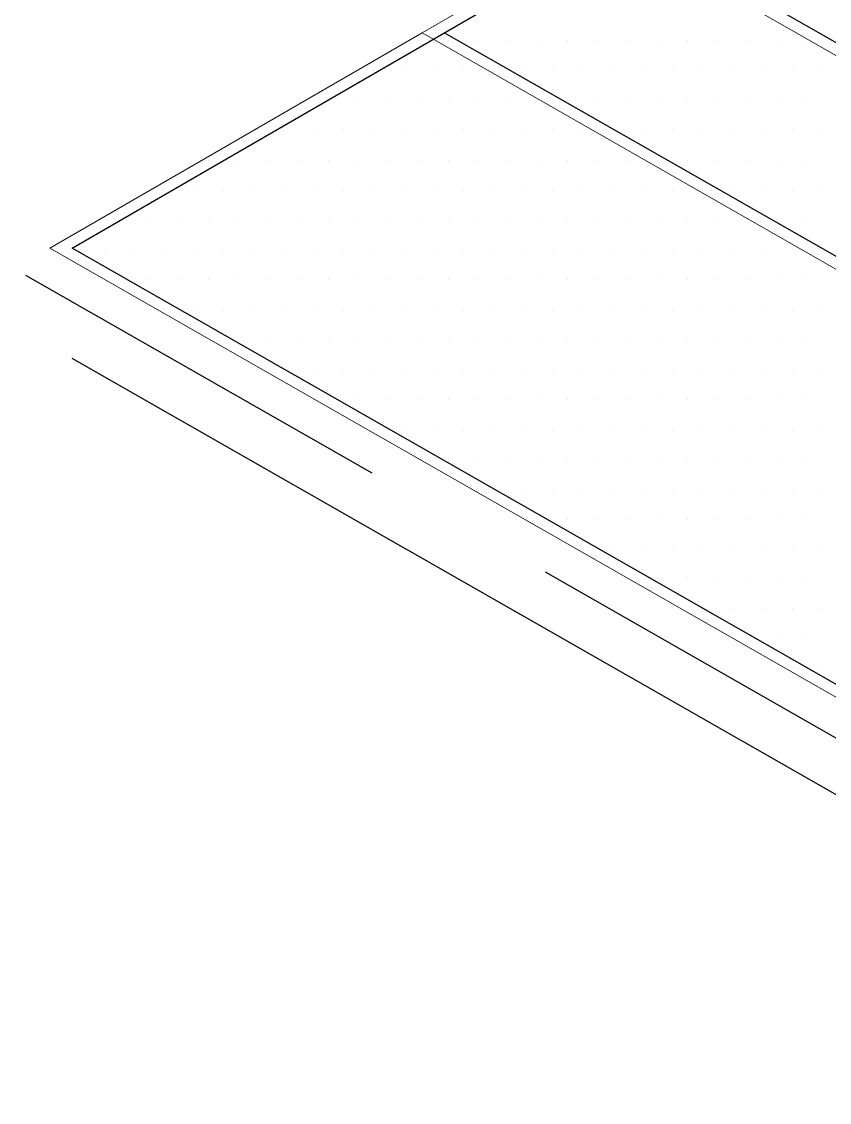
# Model space of a CAD drawing. Header units: inches. Extents: x -17.6 to 82.3, y -15.1 to 23.2.
# Drawn here: x 4.239 to 4.745, y 15.035 to 15.713 of the extents above; entities that cross this region are included whole.
import ezdxf

# ---------------------------------------------------------------- set-up
doc = ezdxf.new("R2010")
doc.units = ezdxf.units.IN
doc.header["$MEASUREMENT"] = 0
doc.linetypes.add('AI-Linetype-13', pattern=[0.375113, 0.250075, -0.125038])
for name, color, linetype, lineweight in [('.ATI-HATCH', 7, 'Continuous', 0), ('G-ANNO-TTLB', 7, 'Continuous', 0), ('TYVEK', 7, 'Continuous', 0)]:
    doc.layers.add(name, color=color, linetype=linetype, lineweight=lineweight)

# ---------------------------------------------------------------- blocks, each defined once
blk = doc.blocks.new('Block_363')
at = {"layer": '.ATI-HATCH'}
for points, knots in [([(4.60639, 15.77347), (4.60639, 15.77347), (4.48972, 15.70597), (4.48972, 15.70597), (4.48972, 15.70597), (5.49583, 15.13139), (5.49583, 15.13139), (5.49583, 15.13139), (5.50583, 15.25986), (5.50583, 15.25986), (5.50583, 15.25986), (4.60639, 15.77347), (4.60639, 15.77347)], [0, 0, 0, 0, 1, 1, 1, 2, 2, 2, 3, 3, 3, 4, 4, 4, 4]), ([(5.49583, 15.13139), (5.49583, 15.13139), (4.48972, 15.70597), (4.48972, 15.70597), (4.48972, 15.70597), (4.37306, 15.63847), (4.37306, 15.63847), (4.37306, 15.63847), (4.25639, 15.57097), (4.25639, 15.57097), (4.25639, 15.57097), (6.12361, 14.50472), (6.12361, 14.50472), (6.12361, 14.50472), (6.35694, 14.63972), (6.35694, 14.63972), (6.35694, 14.63972), (6.09625, 14.78861), (6.09625, 14.78861), (6.09625, 14.78861), (5.49583, 15.13139), (5.49583, 15.13139)], [0, 0, 0, 0, 1, 1, 1, 2, 2, 2, 3, 3, 3, 4, 4, 4, 5, 5, 5, 6, 6, 6, 7, 7, 7, 7])]:
    blk.add_open_spline(points, degree=3, knots=knots, dxfattribs=at)
at = {"layer": '.ATI-HATCH', "color": 5, "lineweight": 0, "true_color": 0x0000ff}
for points in [[(4.48731, 15.7012), (4.48731, 15.7012), (4.48731, 15.7012), (4.48731, 15.7012)], [(4.50606, 15.7012), (4.50606, 15.7012), (4.50606, 15.7012), (4.50606, 15.7012)], [(4.52482, 15.7012), (4.52482, 15.7012), (4.52482, 15.7012), (4.52482, 15.7012)], [(4.54357, 15.7012), (4.54357, 15.7012), (4.54357, 15.7012), (4.54357, 15.7012)], [(4.56233, 15.7012), (4.56233, 15.7012), (4.56233, 15.7012), (4.56233, 15.7012)], [(4.58108, 15.7012), (4.58108, 15.7012), (4.58108, 15.7012), (4.58108, 15.7012)], [(4.59984, 15.7012), (4.59984, 15.7012), (4.59984, 15.7012), (4.59984, 15.7012)], [(4.6186, 15.7012), (4.6186, 15.7012), (4.6186, 15.7012), (4.6186, 15.7012)], [(4.63735, 15.7012), (4.63735, 15.7012), (4.63735, 15.7012), (4.63735, 15.7012)], [(4.65611, 15.7012), (4.65611, 15.7012), (4.65611, 15.7012), (4.65611, 15.7012)], [(4.67486, 15.7012), (4.67486, 15.7012), (4.67486, 15.7012), (4.67486, 15.7012)], [(4.69362, 15.7012), (4.69362, 15.7012), (4.69362, 15.7012), (4.69362, 15.7012)], [(4.71237, 15.7012), (4.71237, 15.7012), (4.71237, 15.7012), (4.71237, 15.7012)], [(4.73113, 15.7012), (4.73113, 15.7012), (4.73113, 15.7012), (4.73113, 15.7012)], [(4.45917, 15.68244), (4.45917, 15.68244), (4.45917, 15.68244), (4.45917, 15.68244)], [(4.47793, 15.68244), (4.47793, 15.68244), (4.47793, 15.68244), (4.47793, 15.68244)], [(4.49668, 15.68244), (4.49668, 15.68244), (4.49668, 15.68244), (4.49668, 15.68244)], [(4.51544, 15.68244), (4.51544, 15.68244), (4.51544, 15.68244), (4.51544, 15.68244)], [(4.5342, 15.68244), (4.5342, 15.68244), (4.5342, 15.68244), (4.5342, 15.68244)], [(4.55295, 15.68244), (4.55295, 15.68244), (4.55295, 15.68244), (4.55295, 15.68244)], [(4.57171, 15.68244), (4.57171, 15.68244), (4.57171, 15.68244), (4.57171, 15.68244)], [(4.59046, 15.68244), (4.59046, 15.68244), (4.59046, 15.68244), (4.59046, 15.68244)], [(4.60922, 15.68244), (4.60922, 15.68244), (4.60922, 15.68244), (4.60922, 15.68244)], [(4.62797, 15.68244), (4.62797, 15.68244), (4.62797, 15.68244), (4.62797, 15.68244)], [(4.64673, 15.68244), (4.64673, 15.68244), (4.64673, 15.68244), (4.64673, 15.68244)], [(4.66548, 15.68244), (4.66548, 15.68244), (4.66548, 15.68244), (4.66548, 15.68244)], [(4.68424, 15.68244), (4.68424, 15.68244), (4.68424, 15.68244), (4.68424, 15.68244)], [(4.703, 15.68244), (4.703, 15.68244), (4.703, 15.68244), (4.703, 15.68244)], [(4.72175, 15.68244), (4.72175, 15.68244), (4.72175, 15.68244), (4.72175, 15.68244)], [(4.74051, 15.68244), (4.74051, 15.68244), (4.74051, 15.68244), (4.74051, 15.68244)], [(4.43104, 15.66369), (4.43104, 15.66369), (4.43104, 15.66369), (4.43104, 15.66369)], [(4.44979, 15.66369), (4.44979, 15.66369), (4.44979, 15.66369), (4.44979, 15.66369)], [(4.46855, 15.66369), (4.46855, 15.66369), (4.46855, 15.66369), (4.46855, 15.66369)], [(4.48731, 15.66369), (4.48731, 15.66369), (4.48731, 15.66369), (4.48731, 15.66369)], [(4.50606, 15.66369), (4.50606, 15.66369), (4.50606, 15.66369), (4.50606, 15.66369)], [(4.52482, 15.66369), (4.52482, 15.66369), (4.52482, 15.66369), (4.52482, 15.66369)], [(4.54357, 15.66369), (4.54357, 15.66369), (4.54357, 15.66369), (4.54357, 15.66369)], [(4.56233, 15.66369), (4.56233, 15.66369), (4.56233, 15.66369), (4.56233, 15.66369)], [(4.58108, 15.66369), (4.58108, 15.66369), (4.58108, 15.66369), (4.58108, 15.66369)], [(4.59984, 15.66369), (4.59984, 15.66369), (4.59984, 15.66369), (4.59984, 15.66369)], [(4.6186, 15.66369), (4.6186, 15.66369), (4.6186, 15.66369), (4.6186, 15.66369)], [(4.63735, 15.66369), (4.63735, 15.66369), (4.63735, 15.66369), (4.63735, 15.66369)], [(4.65611, 15.66369), (4.65611, 15.66369), (4.65611, 15.66369), (4.65611, 15.66369)], [(4.67486, 15.66369), (4.67486, 15.66369), (4.67486, 15.66369), (4.67486, 15.66369)], [(4.69362, 15.66369), (4.69362, 15.66369), (4.69362, 15.66369), (4.69362, 15.66369)], [(4.71237, 15.66369), (4.71237, 15.66369), (4.71237, 15.66369), (4.71237, 15.66369)], [(4.73113, 15.66369), (4.73113, 15.66369), (4.73113, 15.66369), (4.73113, 15.66369)], [(4.40291, 15.64493), (4.40291, 15.64493), (4.40291, 15.64493), (4.40291, 15.64493)], [(4.42166, 15.64493), (4.42166, 15.64493), (4.42166, 15.64493), (4.42166, 15.64493)], [(4.44042, 15.64493), (4.44042, 15.64493), (4.44042, 15.64493), (4.44042, 15.64493)], [(4.45917, 15.64493), (4.45917, 15.64493), (4.45917, 15.64493), (4.45917, 15.64493)], [(4.47793, 15.64493), (4.47793, 15.64493), (4.47793, 15.64493), (4.47793, 15.64493)], [(4.49668, 15.64493), (4.49668, 15.64493), (4.49668, 15.64493), (4.49668, 15.64493)], [(4.51544, 15.64493), (4.51544, 15.64493), (4.51544, 15.64493), (4.51544, 15.64493)], [(4.5342, 15.64493), (4.5342, 15.64493), (4.5342, 15.64493), (4.5342, 15.64493)], [(4.55295, 15.64493), (4.55295, 15.64493), (4.55295, 15.64493), (4.55295, 15.64493)], [(4.57171, 15.64493), (4.57171, 15.64493), (4.57171, 15.64493), (4.57171, 15.64493)], [(4.59046, 15.64493), (4.59046, 15.64493), (4.59046, 15.64493), (4.59046, 15.64493)], [(4.60922, 15.64493), (4.60922, 15.64493), (4.60922, 15.64493), (4.60922, 15.64493)], [(4.62797, 15.64493), (4.62797, 15.64493), (4.62797, 15.64493), (4.62797, 15.64493)], [(4.64673, 15.64493), (4.64673, 15.64493), (4.64673, 15.64493), (4.64673, 15.64493)], [(4.66548, 15.64493), (4.66548, 15.64493), (4.66548, 15.64493), (4.66548, 15.64493)], [(4.68424, 15.64493), (4.68424, 15.64493), (4.68424, 15.64493), (4.68424, 15.64493)], [(4.703, 15.64493), (4.703, 15.64493), (4.703, 15.64493), (4.703, 15.64493)], [(4.72175, 15.64493), (4.72175, 15.64493), (4.72175, 15.64493), (4.72175, 15.64493)], [(4.74051, 15.64493), (4.74051, 15.64493), (4.74051, 15.64493), (4.74051, 15.64493)], [(4.35602, 15.62618), (4.35602, 15.62618), (4.35602, 15.62618), (4.35602, 15.62618)], [(4.37477, 15.62618), (4.37477, 15.62618), (4.37477, 15.62618), (4.37477, 15.62618)], [(4.39353, 15.62618), (4.39353, 15.62618), (4.39353, 15.62618), (4.39353, 15.62618)], [(4.41228, 15.62618), (4.41228, 15.62618), (4.41228, 15.62618), (4.41228, 15.62618)], [(4.43104, 15.62618), (4.43104, 15.62618), (4.43104, 15.62618), (4.43104, 15.62618)], [(4.44979, 15.62618), (4.44979, 15.62618), (4.44979, 15.62618), (4.44979, 15.62618)], [(4.46855, 15.62618), (4.46855, 15.62618), (4.46855, 15.62618), (4.46855, 15.62618)], [(4.48731, 15.62618), (4.48731, 15.62618), (4.48731, 15.62618), (4.48731, 15.62618)], [(4.50606, 15.62618), (4.50606, 15.62618), (4.50606, 15.62618), (4.50606, 15.62618)], [(4.52482, 15.62618), (4.52482, 15.62618), (4.52482, 15.62618), (4.52482, 15.62618)], [(4.54357, 15.62618), (4.54357, 15.62618), (4.54357, 15.62618), (4.54357, 15.62618)], [(4.56233, 15.62618), (4.56233, 15.62618), (4.56233, 15.62618), (4.56233, 15.62618)], [(4.58108, 15.62618), (4.58108, 15.62618), (4.58108, 15.62618), (4.58108, 15.62618)], [(4.59984, 15.62618), (4.59984, 15.62618), (4.59984, 15.62618), (4.59984, 15.62618)], [(4.6186, 15.62618), (4.6186, 15.62618), (4.6186, 15.62618), (4.6186, 15.62618)], [(4.63735, 15.62618), (4.63735, 15.62618), (4.63735, 15.62618), (4.63735, 15.62618)], [(4.65611, 15.62618), (4.65611, 15.62618), (4.65611, 15.62618), (4.65611, 15.62618)], [(4.67486, 15.62618), (4.67486, 15.62618), (4.67486, 15.62618), (4.67486, 15.62618)], [(4.69362, 15.62618), (4.69362, 15.62618), (4.69362, 15.62618), (4.69362, 15.62618)], [(4.71237, 15.62618), (4.71237, 15.62618), (4.71237, 15.62618), (4.71237, 15.62618)], [(4.73113, 15.62618), (4.73113, 15.62618), (4.73113, 15.62618), (4.73113, 15.62618)], [(4.32788, 15.60742), (4.32788, 15.60742), (4.32788, 15.60742), (4.32788, 15.60742)], [(4.34664, 15.60742), (4.34664, 15.60742), (4.34664, 15.60742), (4.34664, 15.60742)], [(4.36539, 15.60742), (4.36539, 15.60742), (4.36539, 15.60742), (4.36539, 15.60742)], [(4.38415, 15.60742), (4.38415, 15.60742), (4.38415, 15.60742), (4.38415, 15.60742)], [(4.40291, 15.60742), (4.40291, 15.60742), (4.40291, 15.60742), (4.40291, 15.60742)], [(4.42166, 15.60742), (4.42166, 15.60742), (4.42166, 15.60742), (4.42166, 15.60742)], [(4.44042, 15.60742), (4.44042, 15.60742), (4.44042, 15.60742), (4.44042, 15.60742)], [(4.45917, 15.60742), (4.45917, 15.60742), (4.45917, 15.60742), (4.45917, 15.60742)], [(4.47793, 15.60742), (4.47793, 15.60742), (4.47793, 15.60742), (4.47793, 15.60742)], [(4.49668, 15.60742), (4.49668, 15.60742), (4.49668, 15.60742), (4.49668, 15.60742)], [(4.51544, 15.60742), (4.51544, 15.60742), (4.51544, 15.60742), (4.51544, 15.60742)], [(4.5342, 15.60742), (4.5342, 15.60742), (4.5342, 15.60742), (4.5342, 15.60742)], [(4.55295, 15.60742), (4.55295, 15.60742), (4.55295, 15.60742), (4.55295, 15.60742)], [(4.57171, 15.60742), (4.57171, 15.60742), (4.57171, 15.60742), (4.57171, 15.60742)], [(4.59046, 15.60742), (4.59046, 15.60742), (4.59046, 15.60742), (4.59046, 15.60742)], [(4.60922, 15.60742), (4.60922, 15.60742), (4.60922, 15.60742), (4.60922, 15.60742)], [(4.62797, 15.60742), (4.62797, 15.60742), (4.62797, 15.60742), (4.62797, 15.60742)], [(4.64673, 15.60742), (4.64673, 15.60742), (4.64673, 15.60742), (4.64673, 15.60742)], [(4.66548, 15.60742), (4.66548, 15.60742), (4.66548, 15.60742), (4.66548, 15.60742)], [(4.68424, 15.60742), (4.68424, 15.60742), (4.68424, 15.60742), (4.68424, 15.60742)], [(4.703, 15.60742), (4.703, 15.60742), (4.703, 15.60742), (4.703, 15.60742)], [(4.72175, 15.60742), (4.72175, 15.60742), (4.72175, 15.60742), (4.72175, 15.60742)], [(4.74051, 15.60742), (4.74051, 15.60742), (4.74051, 15.60742), (4.74051, 15.60742)], [(4.29975, 15.58866), (4.29975, 15.58866), (4.29975, 15.58866), (4.29975, 15.58866)], [(4.3185, 15.58866), (4.3185, 15.58866), (4.3185, 15.58866), (4.3185, 15.58866)], [(4.33726, 15.58866), (4.33726, 15.58866), (4.33726, 15.58866), (4.33726, 15.58866)], [(4.35602, 15.58866), (4.35602, 15.58866), (4.35602, 15.58866), (4.35602, 15.58866)], [(4.37477, 15.58866), (4.37477, 15.58866), (4.37477, 15.58866), (4.37477, 15.58866)], [(4.39353, 15.58866), (4.39353, 15.58866), (4.39353, 15.58866), (4.39353, 15.58866)], [(4.41228, 15.58866), (4.41228, 15.58866), (4.41228, 15.58866), (4.41228, 15.58866)], [(4.43104, 15.58866), (4.43104, 15.58866), (4.43104, 15.58866), (4.43104, 15.58866)], [(4.44979, 15.58866), (4.44979, 15.58866), (4.44979, 15.58866), (4.44979, 15.58866)], [(4.46855, 15.58866), (4.46855, 15.58866), (4.46855, 15.58866), (4.46855, 15.58866)], [(4.48731, 15.58866), (4.48731, 15.58866), (4.48731, 15.58866), (4.48731, 15.58866)], [(4.50606, 15.58866), (4.50606, 15.58866), (4.50606, 15.58866), (4.50606, 15.58866)], [(4.52482, 15.58866), (4.52482, 15.58866), (4.52482, 15.58866), (4.52482, 15.58866)], [(4.54357, 15.58866), (4.54357, 15.58866), (4.54357, 15.58866), (4.54357, 15.58866)], [(4.56233, 15.58866), (4.56233, 15.58866), (4.56233, 15.58866), (4.56233, 15.58866)], [(4.58108, 15.58866), (4.58108, 15.58866), (4.58108, 15.58866), (4.58108, 15.58866)], [(4.59984, 15.58866), (4.59984, 15.58866), (4.59984, 15.58866), (4.59984, 15.58866)], [(4.6186, 15.58866), (4.6186, 15.58866), (4.6186, 15.58866), (4.6186, 15.58866)], [(4.63735, 15.58866), (4.63735, 15.58866), (4.63735, 15.58866), (4.63735, 15.58866)], [(4.65611, 15.58866), (4.65611, 15.58866), (4.65611, 15.58866), (4.65611, 15.58866)], [(4.67486, 15.58866), (4.67486, 15.58866), (4.67486, 15.58866), (4.67486, 15.58866)], [(4.69362, 15.58866), (4.69362, 15.58866), (4.69362, 15.58866), (4.69362, 15.58866)], [(4.71237, 15.58866), (4.71237, 15.58866), (4.71237, 15.58866), (4.71237, 15.58866)], [(4.73113, 15.58866), (4.73113, 15.58866), (4.73113, 15.58866), (4.73113, 15.58866)], [(4.27162, 15.56991), (4.27162, 15.56991), (4.27162, 15.56991), (4.27162, 15.56991)], [(4.29037, 15.56991), (4.29037, 15.56991), (4.29037, 15.56991), (4.29037, 15.56991)], [(4.30913, 15.56991), (4.30913, 15.56991), (4.30913, 15.56991), (4.30913, 15.56991)], [(4.32788, 15.56991), (4.32788, 15.56991), (4.32788, 15.56991), (4.32788, 15.56991)], [(4.34664, 15.56991), (4.34664, 15.56991), (4.34664, 15.56991), (4.34664, 15.56991)], [(4.36539, 15.56991), (4.36539, 15.56991), (4.36539, 15.56991), (4.36539, 15.56991)], [(4.38415, 15.56991), (4.38415, 15.56991), (4.38415, 15.56991), (4.38415, 15.56991)], [(4.40291, 15.56991), (4.40291, 15.56991), (4.40291, 15.56991), (4.40291, 15.56991)], [(4.42166, 15.56991), (4.42166, 15.56991), (4.42166, 15.56991), (4.42166, 15.56991)], [(4.44042, 15.56991), (4.44042, 15.56991), (4.44042, 15.56991), (4.44042, 15.56991)], [(4.45917, 15.56991), (4.45917, 15.56991), (4.45917, 15.56991), (4.45917, 15.56991)], [(4.47793, 15.56991), (4.47793, 15.56991), (4.47793, 15.56991), (4.47793, 15.56991)], [(4.49668, 15.56991), (4.49668, 15.56991), (4.49668, 15.56991), (4.49668, 15.56991)], [(4.51544, 15.56991), (4.51544, 15.56991), (4.51544, 15.56991), (4.51544, 15.56991)], [(4.5342, 15.56991), (4.5342, 15.56991), (4.5342, 15.56991), (4.5342, 15.56991)], [(4.55295, 15.56991), (4.55295, 15.56991), (4.55295, 15.56991), (4.55295, 15.56991)], [(4.57171, 15.56991), (4.57171, 15.56991), (4.57171, 15.56991), (4.57171, 15.56991)], [(4.59046, 15.56991), (4.59046, 15.56991), (4.59046, 15.56991), (4.59046, 15.56991)], [(4.60922, 15.56991), (4.60922, 15.56991), (4.60922, 15.56991), (4.60922, 15.56991)], [(4.62797, 15.56991), (4.62797, 15.56991), (4.62797, 15.56991), (4.62797, 15.56991)], [(4.64673, 15.56991), (4.64673, 15.56991), (4.64673, 15.56991), (4.64673, 15.56991)], [(4.66548, 15.56991), (4.66548, 15.56991), (4.66548, 15.56991), (4.66548, 15.56991)], [(4.68424, 15.56991), (4.68424, 15.56991), (4.68424, 15.56991), (4.68424, 15.56991)], [(4.703, 15.56991), (4.703, 15.56991), (4.703, 15.56991), (4.703, 15.56991)], [(4.72175, 15.56991), (4.72175, 15.56991), (4.72175, 15.56991), (4.72175, 15.56991)], [(4.74051, 15.56991), (4.74051, 15.56991), (4.74051, 15.56991), (4.74051, 15.56991)], [(4.29975, 15.55115), (4.29975, 15.55115), (4.29975, 15.55115), (4.29975, 15.55115)], [(4.3185, 15.55115), (4.3185, 15.55115), (4.3185, 15.55115), (4.3185, 15.55115)], [(4.33726, 15.55115), (4.33726, 15.55115), (4.33726, 15.55115), (4.33726, 15.55115)], [(4.35602, 15.55115), (4.35602, 15.55115), (4.35602, 15.55115), (4.35602, 15.55115)], [(4.37477, 15.55115), (4.37477, 15.55115), (4.37477, 15.55115), (4.37477, 15.55115)], [(4.39353, 15.55115), (4.39353, 15.55115), (4.39353, 15.55115), (4.39353, 15.55115)], [(4.41228, 15.55115), (4.41228, 15.55115), (4.41228, 15.55115), (4.41228, 15.55115)], [(4.43104, 15.55115), (4.43104, 15.55115), (4.43104, 15.55115), (4.43104, 15.55115)], [(4.44979, 15.55115), (4.44979, 15.55115), (4.44979, 15.55115), (4.44979, 15.55115)], [(4.46855, 15.55115), (4.46855, 15.55115), (4.46855, 15.55115), (4.46855, 15.55115)], [(4.48731, 15.55115), (4.48731, 15.55115), (4.48731, 15.55115), (4.48731, 15.55115)], [(4.50606, 15.55115), (4.50606, 15.55115), (4.50606, 15.55115), (4.50606, 15.55115)], [(4.52482, 15.55115), (4.52482, 15.55115), (4.52482, 15.55115), (4.52482, 15.55115)], [(4.54357, 15.55115), (4.54357, 15.55115), (4.54357, 15.55115), (4.54357, 15.55115)], [(4.56233, 15.55115), (4.56233, 15.55115), (4.56233, 15.55115), (4.56233, 15.55115)], [(4.58108, 15.55115), (4.58108, 15.55115), (4.58108, 15.55115), (4.58108, 15.55115)], [(4.59984, 15.55115), (4.59984, 15.55115), (4.59984, 15.55115), (4.59984, 15.55115)], [(4.6186, 15.55115), (4.6186, 15.55115), (4.6186, 15.55115), (4.6186, 15.55115)], [(4.63735, 15.55115), (4.63735, 15.55115), (4.63735, 15.55115), (4.63735, 15.55115)], [(4.65611, 15.55115), (4.65611, 15.55115), (4.65611, 15.55115), (4.65611, 15.55115)], [(4.67486, 15.55115), (4.67486, 15.55115), (4.67486, 15.55115), (4.67486, 15.55115)], [(4.69362, 15.55115), (4.69362, 15.55115), (4.69362, 15.55115), (4.69362, 15.55115)], [(4.71237, 15.55115), (4.71237, 15.55115), (4.71237, 15.55115), (4.71237, 15.55115)], [(4.73113, 15.55115), (4.73113, 15.55115), (4.73113, 15.55115), (4.73113, 15.55115)], [(4.32788, 15.5324), (4.32788, 15.5324), (4.32788, 15.5324), (4.32788, 15.5324)], [(4.34664, 15.5324), (4.34664, 15.5324), (4.34664, 15.5324), (4.34664, 15.5324)], [(4.36539, 15.5324), (4.36539, 15.5324), (4.36539, 15.5324), (4.36539, 15.5324)], [(4.38415, 15.5324), (4.38415, 15.5324), (4.38415, 15.5324), (4.38415, 15.5324)], [(4.40291, 15.5324), (4.40291, 15.5324), (4.40291, 15.5324), (4.40291, 15.5324)], [(4.42166, 15.5324), (4.42166, 15.5324), (4.42166, 15.5324), (4.42166, 15.5324)], [(4.44042, 15.5324), (4.44042, 15.5324), (4.44042, 15.5324), (4.44042, 15.5324)], [(4.45917, 15.5324), (4.45917, 15.5324), (4.45917, 15.5324), (4.45917, 15.5324)], [(4.47793, 15.5324), (4.47793, 15.5324), (4.47793, 15.5324), (4.47793, 15.5324)], [(4.49668, 15.5324), (4.49668, 15.5324), (4.49668, 15.5324), (4.49668, 15.5324)], [(4.51544, 15.5324), (4.51544, 15.5324), (4.51544, 15.5324), (4.51544, 15.5324)], [(4.5342, 15.5324), (4.5342, 15.5324), (4.5342, 15.5324), (4.5342, 15.5324)], [(4.55295, 15.5324), (4.55295, 15.5324), (4.55295, 15.5324), (4.55295, 15.5324)], [(4.57171, 15.5324), (4.57171, 15.5324), (4.57171, 15.5324), (4.57171, 15.5324)], [(4.59046, 15.5324), (4.59046, 15.5324), (4.59046, 15.5324), (4.59046, 15.5324)], [(4.60922, 15.5324), (4.60922, 15.5324), (4.60922, 15.5324), (4.60922, 15.5324)], [(4.62797, 15.5324), (4.62797, 15.5324), (4.62797, 15.5324), (4.62797, 15.5324)], [(4.64673, 15.5324), (4.64673, 15.5324), (4.64673, 15.5324), (4.64673, 15.5324)], [(4.66548, 15.5324), (4.66548, 15.5324), (4.66548, 15.5324), (4.66548, 15.5324)], [(4.68424, 15.5324), (4.68424, 15.5324), (4.68424, 15.5324), (4.68424, 15.5324)], [(4.703, 15.5324), (4.703, 15.5324), (4.703, 15.5324), (4.703, 15.5324)], [(4.72175, 15.5324), (4.72175, 15.5324), (4.72175, 15.5324), (4.72175, 15.5324)], [(4.74051, 15.5324), (4.74051, 15.5324), (4.74051, 15.5324), (4.74051, 15.5324)], [(4.37477, 15.51364), (4.37477, 15.51364), (4.37477, 15.51364), (4.37477, 15.51364)], [(4.39353, 15.51364), (4.39353, 15.51364), (4.39353, 15.51364), (4.39353, 15.51364)], [(4.41228, 15.51364), (4.41228, 15.51364), (4.41228, 15.51364), (4.41228, 15.51364)], [(4.43104, 15.51364), (4.43104, 15.51364), (4.43104, 15.51364), (4.43104, 15.51364)], [(4.44979, 15.51364), (4.44979, 15.51364), (4.44979, 15.51364), (4.44979, 15.51364)], [(4.46855, 15.51364), (4.46855, 15.51364), (4.46855, 15.51364), (4.46855, 15.51364)], [(4.48731, 15.51364), (4.48731, 15.51364), (4.48731, 15.51364), (4.48731, 15.51364)], [(4.50606, 15.51364), (4.50606, 15.51364), (4.50606, 15.51364), (4.50606, 15.51364)], [(4.52482, 15.51364), (4.52482, 15.51364), (4.52482, 15.51364), (4.52482, 15.51364)], [(4.54357, 15.51364), (4.54357, 15.51364), (4.54357, 15.51364), (4.54357, 15.51364)], [(4.56233, 15.51364), (4.56233, 15.51364), (4.56233, 15.51364), (4.56233, 15.51364)], [(4.58108, 15.51364), (4.58108, 15.51364), (4.58108, 15.51364), (4.58108, 15.51364)], [(4.59984, 15.51364), (4.59984, 15.51364), (4.59984, 15.51364), (4.59984, 15.51364)], [(4.6186, 15.51364), (4.6186, 15.51364), (4.6186, 15.51364), (4.6186, 15.51364)], [(4.63735, 15.51364), (4.63735, 15.51364), (4.63735, 15.51364), (4.63735, 15.51364)], [(4.65611, 15.51364), (4.65611, 15.51364), (4.65611, 15.51364), (4.65611, 15.51364)], [(4.67486, 15.51364), (4.67486, 15.51364), (4.67486, 15.51364), (4.67486, 15.51364)], [(4.69362, 15.51364), (4.69362, 15.51364), (4.69362, 15.51364), (4.69362, 15.51364)], [(4.71237, 15.51364), (4.71237, 15.51364), (4.71237, 15.51364), (4.71237, 15.51364)], [(4.73113, 15.51364), (4.73113, 15.51364), (4.73113, 15.51364), (4.73113, 15.51364)], [(4.40291, 15.49489), (4.40291, 15.49489), (4.40291, 15.49489), (4.40291, 15.49489)], [(4.42166, 15.49489), (4.42166, 15.49489), (4.42166, 15.49489), (4.42166, 15.49489)], [(4.44042, 15.49489), (4.44042, 15.49489), (4.44042, 15.49489), (4.44042, 15.49489)], [(4.45917, 15.49489), (4.45917, 15.49489), (4.45917, 15.49489), (4.45917, 15.49489)], [(4.47793, 15.49489), (4.47793, 15.49489), (4.47793, 15.49489), (4.47793, 15.49489)], [(4.49668, 15.49489), (4.49668, 15.49489), (4.49668, 15.49489), (4.49668, 15.49489)], [(4.51544, 15.49489), (4.51544, 15.49489), (4.51544, 15.49489), (4.51544, 15.49489)], [(4.5342, 15.49489), (4.5342, 15.49489), (4.5342, 15.49489), (4.5342, 15.49489)], [(4.55295, 15.49489), (4.55295, 15.49489), (4.55295, 15.49489), (4.55295, 15.49489)], [(4.57171, 15.49489), (4.57171, 15.49489), (4.57171, 15.49489), (4.57171, 15.49489)], [(4.59046, 15.49489), (4.59046, 15.49489), (4.59046, 15.49489), (4.59046, 15.49489)], [(4.60922, 15.49489), (4.60922, 15.49489), (4.60922, 15.49489), (4.60922, 15.49489)], [(4.62797, 15.49489), (4.62797, 15.49489), (4.62797, 15.49489), (4.62797, 15.49489)], [(4.64673, 15.49489), (4.64673, 15.49489), (4.64673, 15.49489), (4.64673, 15.49489)], [(4.66548, 15.49489), (4.66548, 15.49489), (4.66548, 15.49489), (4.66548, 15.49489)], [(4.68424, 15.49489), (4.68424, 15.49489), (4.68424, 15.49489), (4.68424, 15.49489)], [(4.703, 15.49489), (4.703, 15.49489), (4.703, 15.49489), (4.703, 15.49489)], [(4.72175, 15.49489), (4.72175, 15.49489), (4.72175, 15.49489), (4.72175, 15.49489)], [(4.74051, 15.49489), (4.74051, 15.49489), (4.74051, 15.49489), (4.74051, 15.49489)], [(4.43104, 15.47613), (4.43104, 15.47613), (4.43104, 15.47613), (4.43104, 15.47613)], [(4.44979, 15.47613), (4.44979, 15.47613), (4.44979, 15.47613), (4.44979, 15.47613)], [(4.46855, 15.47613), (4.46855, 15.47613), (4.46855, 15.47613), (4.46855, 15.47613)], [(4.48731, 15.47613), (4.48731, 15.47613), (4.48731, 15.47613), (4.48731, 15.47613)], [(4.50606, 15.47613), (4.50606, 15.47613), (4.50606, 15.47613), (4.50606, 15.47613)], [(4.52482, 15.47613), (4.52482, 15.47613), (4.52482, 15.47613), (4.52482, 15.47613)], [(4.54357, 15.47613), (4.54357, 15.47613), (4.54357, 15.47613), (4.54357, 15.47613)], [(4.56233, 15.47613), (4.56233, 15.47613), (4.56233, 15.47613), (4.56233, 15.47613)], [(4.58108, 15.47613), (4.58108, 15.47613), (4.58108, 15.47613), (4.58108, 15.47613)], [(4.59984, 15.47613), (4.59984, 15.47613), (4.59984, 15.47613), (4.59984, 15.47613)], [(4.6186, 15.47613), (4.6186, 15.47613), (4.6186, 15.47613), (4.6186, 15.47613)], [(4.63735, 15.47613), (4.63735, 15.47613), (4.63735, 15.47613), (4.63735, 15.47613)], [(4.65611, 15.47613), (4.65611, 15.47613), (4.65611, 15.47613), (4.65611, 15.47613)], [(4.67486, 15.47613), (4.67486, 15.47613), (4.67486, 15.47613), (4.67486, 15.47613)], [(4.69362, 15.47613), (4.69362, 15.47613), (4.69362, 15.47613), (4.69362, 15.47613)], [(4.71237, 15.47613), (4.71237, 15.47613), (4.71237, 15.47613), (4.71237, 15.47613)], [(4.73113, 15.47613), (4.73113, 15.47613), (4.73113, 15.47613), (4.73113, 15.47613)], [(4.45917, 15.45737), (4.45917, 15.45737), (4.45917, 15.45737), (4.45917, 15.45737)], [(4.47793, 15.45737), (4.47793, 15.45737), (4.47793, 15.45737), (4.47793, 15.45737)], [(4.49668, 15.45737), (4.49668, 15.45737), (4.49668, 15.45737), (4.49668, 15.45737)], [(4.51544, 15.45737), (4.51544, 15.45737), (4.51544, 15.45737), (4.51544, 15.45737)], [(4.5342, 15.45737), (4.5342, 15.45737), (4.5342, 15.45737), (4.5342, 15.45737)], [(4.55295, 15.45737), (4.55295, 15.45737), (4.55295, 15.45737), (4.55295, 15.45737)], [(4.57171, 15.45737), (4.57171, 15.45737), (4.57171, 15.45737), (4.57171, 15.45737)], [(4.59046, 15.45737), (4.59046, 15.45737), (4.59046, 15.45737), (4.59046, 15.45737)], [(4.60922, 15.45737), (4.60922, 15.45737), (4.60922, 15.45737), (4.60922, 15.45737)], [(4.62797, 15.45737), (4.62797, 15.45737), (4.62797, 15.45737), (4.62797, 15.45737)], [(4.64673, 15.45737), (4.64673, 15.45737), (4.64673, 15.45737), (4.64673, 15.45737)], [(4.66548, 15.45737), (4.66548, 15.45737), (4.66548, 15.45737), (4.66548, 15.45737)], [(4.68424, 15.45737), (4.68424, 15.45737), (4.68424, 15.45737), (4.68424, 15.45737)], [(4.703, 15.45737), (4.703, 15.45737), (4.703, 15.45737), (4.703, 15.45737)], [(4.72175, 15.45737), (4.72175, 15.45737), (4.72175, 15.45737), (4.72175, 15.45737)], [(4.74051, 15.45737), (4.74051, 15.45737), (4.74051, 15.45737), (4.74051, 15.45737)], [(4.50606, 15.43862), (4.50606, 15.43862), (4.50606, 15.43862), (4.50606, 15.43862)], [(4.52482, 15.43862), (4.52482, 15.43862), (4.52482, 15.43862), (4.52482, 15.43862)], [(4.54357, 15.43862), (4.54357, 15.43862), (4.54357, 15.43862), (4.54357, 15.43862)], [(4.56233, 15.43862), (4.56233, 15.43862), (4.56233, 15.43862), (4.56233, 15.43862)], [(4.58108, 15.43862), (4.58108, 15.43862), (4.58108, 15.43862), (4.58108, 15.43862)], [(4.59984, 15.43862), (4.59984, 15.43862), (4.59984, 15.43862), (4.59984, 15.43862)], [(4.6186, 15.43862), (4.6186, 15.43862), (4.6186, 15.43862), (4.6186, 15.43862)], [(4.63735, 15.43862), (4.63735, 15.43862), (4.63735, 15.43862), (4.63735, 15.43862)], [(4.65611, 15.43862), (4.65611, 15.43862), (4.65611, 15.43862), (4.65611, 15.43862)], [(4.67486, 15.43862), (4.67486, 15.43862), (4.67486, 15.43862), (4.67486, 15.43862)], [(4.69362, 15.43862), (4.69362, 15.43862), (4.69362, 15.43862), (4.69362, 15.43862)], [(4.71237, 15.43862), (4.71237, 15.43862), (4.71237, 15.43862), (4.71237, 15.43862)], [(4.73113, 15.43862), (4.73113, 15.43862), (4.73113, 15.43862), (4.73113, 15.43862)], [(4.5342, 15.41986), (4.5342, 15.41986), (4.5342, 15.41986), (4.5342, 15.41986)], [(4.55295, 15.41986), (4.55295, 15.41986), (4.55295, 15.41986), (4.55295, 15.41986)], [(4.57171, 15.41986), (4.57171, 15.41986), (4.57171, 15.41986), (4.57171, 15.41986)], [(4.59046, 15.41986), (4.59046, 15.41986), (4.59046, 15.41986), (4.59046, 15.41986)], [(4.60922, 15.41986), (4.60922, 15.41986), (4.60922, 15.41986), (4.60922, 15.41986)], [(4.62797, 15.41986), (4.62797, 15.41986), (4.62797, 15.41986), (4.62797, 15.41986)], [(4.64673, 15.41986), (4.64673, 15.41986), (4.64673, 15.41986), (4.64673, 15.41986)], [(4.66548, 15.41986), (4.66548, 15.41986), (4.66548, 15.41986), (4.66548, 15.41986)], [(4.68424, 15.41986), (4.68424, 15.41986), (4.68424, 15.41986), (4.68424, 15.41986)], [(4.703, 15.41986), (4.703, 15.41986), (4.703, 15.41986), (4.703, 15.41986)], [(4.72175, 15.41986), (4.72175, 15.41986), (4.72175, 15.41986), (4.72175, 15.41986)], [(4.74051, 15.41986), (4.74051, 15.41986), (4.74051, 15.41986), (4.74051, 15.41986)], [(4.56233, 15.40111), (4.56233, 15.40111), (4.56233, 15.40111), (4.56233, 15.40111)], [(4.58108, 15.40111), (4.58108, 15.40111), (4.58108, 15.40111), (4.58108, 15.40111)], [(4.59984, 15.40111), (4.59984, 15.40111), (4.59984, 15.40111), (4.59984, 15.40111)], [(4.6186, 15.40111), (4.6186, 15.40111), (4.6186, 15.40111), (4.6186, 15.40111)], [(4.63735, 15.40111), (4.63735, 15.40111), (4.63735, 15.40111), (4.63735, 15.40111)], [(4.65611, 15.40111), (4.65611, 15.40111), (4.65611, 15.40111), (4.65611, 15.40111)], [(4.67486, 15.40111), (4.67486, 15.40111), (4.67486, 15.40111), (4.67486, 15.40111)], [(4.69362, 15.40111), (4.69362, 15.40111), (4.69362, 15.40111), (4.69362, 15.40111)], [(4.71237, 15.40111), (4.71237, 15.40111), (4.71237, 15.40111), (4.71237, 15.40111)], [(4.73113, 15.40111), (4.73113, 15.40111), (4.73113, 15.40111), (4.73113, 15.40111)], [(4.59046, 15.38235), (4.59046, 15.38235), (4.59046, 15.38235), (4.59046, 15.38235)], [(4.60922, 15.38235), (4.60922, 15.38235), (4.60922, 15.38235), (4.60922, 15.38235)], [(4.62797, 15.38235), (4.62797, 15.38235), (4.62797, 15.38235), (4.62797, 15.38235)], [(4.64673, 15.38235), (4.64673, 15.38235), (4.64673, 15.38235), (4.64673, 15.38235)], [(4.66548, 15.38235), (4.66548, 15.38235), (4.66548, 15.38235), (4.66548, 15.38235)], [(4.68424, 15.38235), (4.68424, 15.38235), (4.68424, 15.38235), (4.68424, 15.38235)], [(4.703, 15.38235), (4.703, 15.38235), (4.703, 15.38235), (4.703, 15.38235)], [(4.72175, 15.38235), (4.72175, 15.38235), (4.72175, 15.38235), (4.72175, 15.38235)], [(4.74051, 15.38235), (4.74051, 15.38235), (4.74051, 15.38235), (4.74051, 15.38235)], [(4.63735, 15.3636), (4.63735, 15.3636), (4.63735, 15.3636), (4.63735, 15.3636)], [(4.65611, 15.3636), (4.65611, 15.3636), (4.65611, 15.3636), (4.65611, 15.3636)], [(4.67486, 15.3636), (4.67486, 15.3636), (4.67486, 15.3636), (4.67486, 15.3636)], [(4.69362, 15.3636), (4.69362, 15.3636), (4.69362, 15.3636), (4.69362, 15.3636)], [(4.71237, 15.3636), (4.71237, 15.3636), (4.71237, 15.3636), (4.71237, 15.3636)], [(4.73113, 15.3636), (4.73113, 15.3636), (4.73113, 15.3636), (4.73113, 15.3636)], [(4.66548, 15.34484), (4.66548, 15.34484), (4.66548, 15.34484), (4.66548, 15.34484)], [(4.68424, 15.34484), (4.68424, 15.34484), (4.68424, 15.34484), (4.68424, 15.34484)], [(4.703, 15.34484), (4.703, 15.34484), (4.703, 15.34484), (4.703, 15.34484)], [(4.72175, 15.34484), (4.72175, 15.34484), (4.72175, 15.34484), (4.72175, 15.34484)], [(4.74051, 15.34484), (4.74051, 15.34484), (4.74051, 15.34484), (4.74051, 15.34484)], [(4.69362, 15.32608), (4.69362, 15.32608), (4.69362, 15.32608), (4.69362, 15.32608)], [(4.71237, 15.32608), (4.71237, 15.32608), (4.71237, 15.32608), (4.71237, 15.32608)], [(4.73113, 15.32608), (4.73113, 15.32608), (4.73113, 15.32608), (4.73113, 15.32608)], [(4.72175, 15.30733), (4.72175, 15.30733), (4.72175, 15.30733), (4.72175, 15.30733)], [(4.74051, 15.30733), (4.74051, 15.30733), (4.74051, 15.30733), (4.74051, 15.30733)]]:
    blk.add_open_spline(points, degree=3, dxfattribs=at)

msp = doc.modelspace()

# ---------------------------------------------------------------- hatches: boundary and pattern name
at = {"layer": 'G-ANNO-TTLB', "true_color": 0xff00ff, "transparency": 33554687}
h = msp.add_hatch(color=6, dxfattribs=at)
edge = h.paths.add_edge_path()
edge.add_spline(control_points=[(24.62525, -11.0625), (24.62525, -11.0625), (-16.0625, -11.0625), (-16.0625, -11.0625), (-16.0625, -11.0625), (-16.0625, 23.0625), (-16.0625, 23.0625), (-16.0625, 23.0625), (24.62525, 23.0625), (24.62525, 23.0625), (24.62525, 23.0625), (24.62525, -11.0625), (24.62525, -11.0625)], knot_values=[0, 0, 0, 0, 1, 1, 1, 2, 2, 2, 3, 3, 3, 4, 4, 4, 4], degree=3, periodic=0)
edge = h.paths.add_edge_path()
edge.add_spline(control_points=[(-15.9375, 22.9375), (-15.9375, 22.9375), (-15.9375, -10.9375), (-15.9375, -10.9375), (-15.9375, -10.9375), (24.50025, -10.9375), (24.50025, -10.9375), (24.50025, -10.9375), (24.50025, 22.9375), (24.50025, 22.9375), (24.50025, 22.9375), (-15.9375, 22.9375), (-15.9375, 22.9375)], knot_values=[0, 0, 0, 0, 1, 1, 1, 2, 2, 2, 3, 3, 3, 4, 4, 4, 4], degree=3, periodic=0)
edge.add_line((-15.9375, 22.9375), (-15.9375, 22.9375))

# ---------------------------------------------------------------- linework, layer by layer
at = {"layer": 'G-ANNO-TTLB'}
for points in [[(24.62525, -11.0625), (24.62525, -11.0625), (-16.0625, -11.0625), (-16.0625, -11.0625), (-16.0625, -11.0625), (-16.0625, 23.0625), (-16.0625, 23.0625), (-16.0625, 23.0625), (24.62525, 23.0625), (24.62525, 23.0625), (24.62525, 23.0625), (24.62525, -11.0625), (24.62525, -11.0625)], [(-15.9375, 22.9375), (-15.9375, 22.9375), (-15.9375, -10.9375), (-15.9375, -10.9375), (-15.9375, -10.9375), (24.50025, -10.9375), (24.50025, -10.9375), (24.50025, -10.9375), (24.50025, 22.9375), (24.50025, 22.9375), (24.50025, 22.9375), (-15.9375, 22.9375), (-15.9375, 22.9375)]]:
    msp.add_open_spline(points, degree=3, knots=[0, 0, 0, 0, 1, 1, 1, 2, 2, 2, 3, 3, 3, 4, 4, 4, 4], dxfattribs=at)
at = {"layer": 'TYVEK', "color": 137, "lineweight": 25, "true_color": 0x3f7f7f}
for p, q in [((4.38698, 15.63844), (4.62034, 15.77346)), ((6.4875, 14.70726), (4.62034, 15.77346)), ((6.37082, 14.63976), (4.50366, 15.70595)), ((4.2703, 15.57094), (4.38698, 15.63844)), ((6.13746, 14.50475), (4.2703, 15.57094)), ((6.13746, 14.43553), (4.2703, 15.50172))]:
    msp.add_line(p, q, dxfattribs=at)
at = {"layer": 'TYVEK', "color": 137, "linetype": 'AI-Linetype-13', "lineweight": 25, "true_color": 0x3f7f7f}
msp.add_line((4.24113, 15.55406), (6.10829, 14.48787), dxfattribs=at)

# ---------------------------------------------------------------- block references
at = {"layer": '.ATI-HATCH'}
msp.add_blockref('Block_363', (0, 0), dxfattribs=at)

doc.saveas('drawing.dxf')
